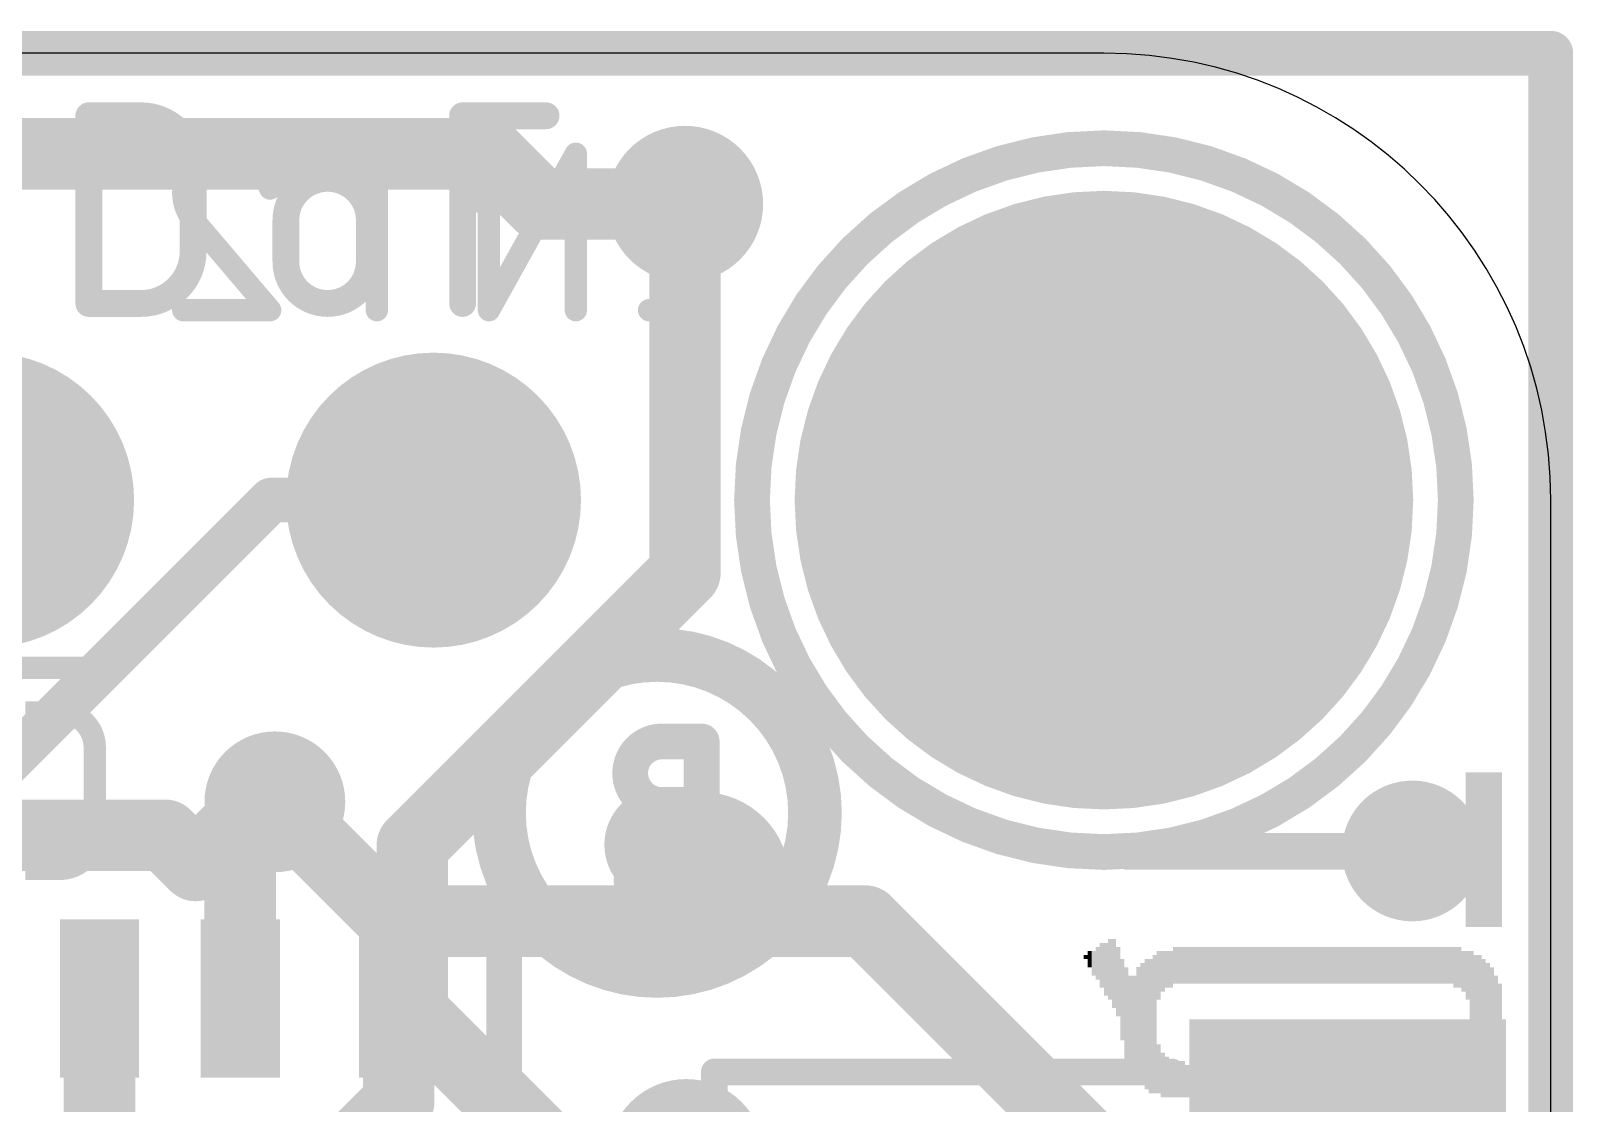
# Model space of a CAD drawing. Extents: x -0.1 to 25.5, y -0.1 to 17.9.
# Drawn here: x 16.76 to 25.53, y 11.81 to 17.91 of the extents above; entities that cross this region are included whole.
import ezdxf

# ---------------------------------------------------------------- set-up
doc = ezdxf.new("R2010")
doc.units = 0
for name, color, linetype in [('1', 12, 'CONTINUOUS'), ('16', 5, 'CONTINUOUS'), ('17', 110, 'CONTINUOUS'), ('18', 110, 'CONTINUOUS'), ('20', 31, 'CONTINUOUS'), ('21', 40, 'CONTINUOUS'), ('22', 6, 'CONTINUOUS')]:
    doc.layers.add(name, color=color, linetype=linetype)

# ---------------------------------------------------------------- blocks, each defined once
blk = doc.blocks.new('RECT')
blk.add_solid([(-0.5, -0.5), (0.5, -0.5), (-0.5, 0.5), (0.5, 0.5)])
blk = doc.blocks.new('PIE')
at = {"const_width": 0.5}
blk.add_lwpolyline([(0, -0.25, 1), (0, 0.25, 1), (0, -0.25)], format="xyb", dxfattribs=at)
blk = doc.blocks.new('ROUNDP')
at = {"const_width": 0.5}
blk.add_lwpolyline([(0, -0.25, 1), (0, 0.25, 1), (0, -0.25)], format="xyb", dxfattribs=at)
blk = doc.blocks.new('ROUNDV')
at = {"const_width": 0.5}
blk.add_lwpolyline([(0, -0.25, 1), (0, 0.25, 1), (0, -0.25)], format="xyb", dxfattribs=at)

msp = doc.modelspace()

# ---------------------------------------------------------------- linework, layer by layer
at = {"layer": '1'}
for points, const_width in [([(0, 17.78), (25.4, 17.78)], 0.254), ([(25.4, 17.78), (25.4, 0)], 0.254), ([(20.4788, 16.9228), (20.4788, 14.8273)], 0.4064), ([(20.4788, 14.8273), (18.9293, 13.2779)], 0.4064), ([(17.9514, 13.4176), (18.1038, 13.57)], 0.4064), ([(18.1038, 13.57), (18.1483, 13.5255)], 0.4064), ([(17.6974, 13.1636), (17.9514, 13.4176)], 0.4064), ([(17.9514, 12.407), (17.9514, 13.4176)], 0.4064), ([(17.526, 13.335), (16.4419, 13.335)], 0.4064), ([(17.6974, 13.1636), (17.526, 13.335)], 0.4064), ([(18.9293, 13.2779), (18.9293, 12.44)], 0.4064), ([(18.9293, 12.44), (18.8964, 12.407)], 0.4064), ([(17.1514, 12.407), (17.1514, 11.6776)], 0.4064), ([(18.8514, 12.407), (18.8964, 12.407)], 0.4064), ([(18.8514, 12.407), (19.7531, 11.5053)], 0.4064), ([(18.8514, 11.8191), (18.8514, 12.407)], 0.4064), ([(18.5703, 11.538), (18.8514, 11.8191)], 0.4064), ([(17.1514, 11.6776), (17.291, 11.538)], 0.4064)]:
    msp.add_lwpolyline(points, dxfattribs=dict(at, const_width=const_width))
for points, const_width in [([(25.4635, 17.78, 1), (25.3365, 17.78)], 0.127), ([(25.4, 17.7165, 1), (25.4, 17.8435)], 0.127), ([(20.5804, 16.9228, 1), (20.3772, 16.9228)], 0.2032), ([(20.5506, 14.7554, 1), (20.4069, 14.8991)], 0.2032), ([(20.3772, 14.8273, 1), (20.5804, 14.8273)], 0.2032), ([(18.1756, 13.6418, 1), (18.032, 13.4982)], 0.2032), ([(18.1756, 13.4982, 1), (18.032, 13.6418)], 0.2032), ([(18.0765, 13.4537, 1), (18.2201, 13.5973)], 0.2032), ([(18.053, 13.4176, 1), (17.8498, 13.4176)], 0.2032), ([(17.8796, 13.4894, 1), (18.0232, 13.3458)], 0.2032), ([(18.0232, 13.3458, 1), (17.8796, 13.4894)], 0.2032), ([(17.5978, 13.4068, 1), (17.4542, 13.2632)], 0.2032), ([(17.526, 13.2334, 1), (17.526, 13.4366)], 0.2032), ([(19.031, 13.2779, 1), (18.8277, 13.2779)], 0.2032), ([(18.8575, 13.3497, 1), (19.0012, 13.206)], 0.2032), ([(17.6256, 13.2354, 1), (17.7692, 13.0918)], 0.2032), ([(17.6256, 13.0918, 1), (17.7692, 13.2354)], 0.2032), ([(19.0012, 12.3681, 1), (18.8575, 12.5118)], 0.2032), ([(17.253, 12.407, 1), (17.0498, 12.407)], 0.2032), ([(18.8514, 12.5086, 1), (18.8514, 12.3054)], 0.2032), ([(18.953, 12.407, 1), (18.7498, 12.407)], 0.2032), ([(18.9232, 12.4788, 1), (18.7796, 12.3352)], 0.2032), ([(18.8245, 12.4788, 1), (18.9682, 12.3352)], 0.2032), ([(18.8277, 12.44, 1), (19.031, 12.44)], 0.2032), ([(18.8964, 12.3054, 1), (18.8964, 12.5086)], 0.2032), ([(17.8498, 12.407, 1), (18.053, 12.407)], 0.2032), ([(18.9232, 11.7473, 1), (18.7796, 11.891)], 0.2032), ([(17.2232, 11.7494, 1), (17.0796, 11.6058)], 0.2032), ([(18.7498, 11.8191, 1), (18.953, 11.8191)], 0.2032)]:
    msp.add_lwpolyline(points, format="xyb", dxfattribs=dict(at, const_width=const_width))
at = {"layer": '16'}
for points, const_width in [([(0, 17.78), (25.4, 17.78)], 0.254), ([(25.4, 17.78), (25.4, 0)], 0.254), ([(5.9817, 17.2085), (19.3675, 17.2085)], 0.4064), ([(19.6532, 16.9228), (19.3675, 17.2085)], 0.4064), ([(19.6532, 16.9228), (20.4788, 16.9228)], 0.4064), ([(15.1765, 12.2901), (18.1265, 15.24)], 0.254), ([(18.1265, 15.24), (19.05, 15.24)], 0.254), ([(18.8263, 12.8475), (18.1483, 13.5255)], 0.4064), ([(21.5046, 12.8475), (18.8263, 12.8475)], 0.4064), ([(23.9736, 10.3785), (21.5046, 12.8475)], 0.4064)]:
    msp.add_lwpolyline(points, dxfattribs=dict(at, const_width=const_width))
for points, const_width in [([(25.4635, 17.78, 1), (25.3365, 17.78)], 0.127), ([(25.4, 17.7165, 1), (25.4, 17.8435)], 0.127), ([(19.4393, 17.2803, 1), (19.2957, 17.1367)], 0.2032), ([(19.3675, 17.1069, 1), (19.3675, 17.3101)], 0.2032), ([(19.6532, 17.0244, 1), (19.6532, 16.8211)], 0.2032), ([(19.5814, 16.8509, 1), (19.7251, 16.9946)], 0.2032), ([(20.4788, 16.8211, 1), (20.4788, 17.0244)], 0.2032), ([(18.1265, 15.3035, 1), (18.1265, 15.1765)], 0.127), ([(18.1714, 15.1951, 1), (18.0815, 15.2849)], 0.127), ([(19.05, 15.1765, 1), (19.05, 15.3035)], 0.127), ([(18.2201, 13.5973, 1), (18.0765, 13.4537)], 0.2032), ([(18.8263, 12.9491, 1), (18.8263, 12.7459)], 0.2032), ([(18.7545, 12.7757, 1), (18.8981, 12.9193)], 0.2032), ([(21.5765, 12.9193, 1), (21.4328, 12.7757)], 0.2032), ([(21.5046, 12.7459, 1), (21.5046, 12.9491)], 0.2032)]:
    msp.add_lwpolyline(points, format="xyb", dxfattribs=dict(at, const_width=const_width))
at = {"layer": '20'}
for p, q in [((22.86, 17.78), (2.54, 17.78)), ((25.4, 2.54), (25.4, 15.24))]:
    msp.add_line(p, q, dxfattribs=at)
msp.add_arc((22.86, 15.24), 2.54, 0, 90, dxfattribs=at)
at = {"layer": '21'}
for points, const_width in [([(17.0909, 16.3576), (17.0909, 17.4244)], 0.1524), ([(17.0909, 17.4244), (17.3873, 17.4244)], 0.1524), ([(19.2151, 16.3576), (19.2151, 17.4244)], 0.1524), ([(19.2151, 17.4244), (19.6893, 17.4244)], 0.1524), ([(17.6836, 17.1281), (17.6836, 16.6539)], 0.1524), ([(19.2151, 16.9503), (19.6893, 16.9503)], 0.1524), ([(18.2109, 16.5947), (18.2109, 16.8317)], 0.1524), ([(18.685, 16.8317), (18.685, 16.5947)], 0.1524), ([(17.3873, 16.3576), (17.0909, 16.3576)], 0.1524), ([(19.4514, 12.957), (19.4514, 10.157)], 0.2032), ([(20.646, 10.79), (20.646, 11.99)], 0.1524), ([(20.646, 11.99), (23.246, 11.99)], 0.1524)]:
    msp.add_lwpolyline(points, dxfattribs=dict(at, const_width=const_width))
for points, const_width in [([(17.129, 17.4244, 1), (17.0528, 17.4244)], 0.0762), ([(17.0909, 17.4625, 1), (17.0909, 17.3863)], 0.0762), ([(17.6836, 17.1281, 0.4142), (17.3873, 17.4244)], 0.1524), ([(17.3873, 17.4625, 1), (17.3873, 17.3863)], 0.0762), ([(17.3873, 17.3863, 1), (17.3873, 17.4625)], 0.0762), ([(19.2532, 17.4244, 1), (19.177, 17.4244)], 0.0762), ([(19.2151, 17.4625, 1), (19.2151, 17.3863)], 0.0762), ([(19.6893, 17.3863, 1), (19.6893, 17.4625)], 0.0762), ([(22.86, 13.24, 1), (22.86, 17.24, 1), (22.86, 13.24)], 0.2032), ([(17.7217, 17.1281, 1), (17.6455, 17.1281)], 0.0762), ([(17.6455, 17.1281, 1), (17.7217, 17.1281)], 0.0762), ([(18.685, 16.8317, 1), (18.2109, 16.8317)], 0.1524), ([(19.2151, 16.9884, 1), (19.2151, 16.9122)], 0.0762), ([(19.6893, 16.9122, 1), (19.6893, 16.9884)], 0.0762), ([(18.249, 16.8317, 1), (18.1728, 16.8317)], 0.0762), ([(18.1728, 16.8317, 1), (18.249, 16.8317)], 0.0762), ([(18.7231, 16.8317, 1), (18.6469, 16.8317)], 0.0762), ([(18.6469, 16.8317, 1), (18.7231, 16.8317)], 0.0762), ([(17.3873, 16.3576, 0.4142), (17.6836, 16.6539)], 0.1524), ([(17.7217, 16.6539, 1), (17.6455, 16.6539)], 0.0762), ([(17.6455, 16.6539, 1), (17.7217, 16.6539)], 0.0762), ([(18.2109, 16.5947, 1), (18.685, 16.5947)], 0.1524), ([(18.249, 16.5947, 1), (18.1728, 16.5947)], 0.0762), ([(18.7231, 16.5947, 1), (18.6469, 16.5947)], 0.0762), ([(18.1728, 16.5947, 1), (18.249, 16.5947)], 0.0762), ([(18.6469, 16.5947, 1), (18.7231, 16.5947)], 0.0762), ([(17.0909, 16.3957, 1), (17.0909, 16.3195)], 0.0762), ([(17.0528, 16.3576, 1), (17.129, 16.3576)], 0.0762), ([(17.3873, 16.3957, 1), (17.3873, 16.3195)], 0.0762), ([(17.3873, 16.3195, 1), (17.3873, 16.3957)], 0.0762), ([(19.177, 16.3576, 1), (19.2532, 16.3576)], 0.0762), ([(19.5022, 12.957, 1), (19.4006, 12.957)], 0.1016), ([(20.6841, 11.99, 1), (20.6079, 11.99)], 0.0762), ([(20.646, 12.0281, 1), (20.646, 11.9519)], 0.0762), ([(23.246, 11.9519, 1), (23.246, 12.0281)], 0.0762)]:
    msp.add_lwpolyline(points, format="xyb", dxfattribs=dict(at, const_width=const_width))
at = {"layer": '22'}
for points, const_width in [([(17.8497, 17.2085, 0.4142), (17.6275, 16.9863)], 0.127), ([(18.1214, 17.0109, 0.3252), (17.8497, 17.2085)], 0.127), ([(17.8497, 17.2402, 1), (17.8497, 17.1768)], 0.0635), ([(17.8497, 17.1768, 1), (17.8497, 17.2402)], 0.0635), ([(18.4809, 17.2402, 1), (18.4809, 17.1768)], 0.0635), ([(18.7596, 17.2085, 1), (18.6961, 17.2085)], 0.0635), ([(18.9748, 17.1768, 1), (18.9748, 17.2402)], 0.0635), ([(19.3966, 17.2085, 1), (19.3331, 17.2085)], 0.0635), ([(19.8905, 17.2085, 1), (19.827, 17.2085)], 0.0635), ([(19.8865, 17.1931, 1), (19.831, 17.2239)], 0.0635), ([(20.275, 17.2402, 1), (20.275, 17.1768)], 0.0635), ([(20.4055, 17.2085, 1), (20.342, 17.2085)], 0.0635), ([(20.4725, 17.1768, 1), (20.4725, 17.2402)], 0.0635), ([(17.6275, 16.9863, 0.2053), (17.7016, 16.8134)], 0.127), ([(17.6592, 16.9862, 1), (17.5957, 16.9863)], 0.0635), ([(17.5957, 16.9863, 1), (17.6592, 16.9863)], 0.0635), ([(18.0911, 17.0012, 1), (18.1516, 17.0207)], 0.0635), ([(17.7257, 16.834, 1), (17.6774, 16.7928)], 0.0635), ([(17.6797, 16.7904, 1), (17.7234, 16.8364)], 0.0635), ([(17.6275, 16.3513, 1), (17.6275, 16.2878)], 0.0635), ([(18.0972, 16.2989, 1), (18.1455, 16.3401)], 0.0635), ([(18.1214, 16.2878, 1), (18.1214, 16.3513)], 0.0635), ([(18.6961, 16.3195, 1), (18.7596, 16.3195)], 0.0635), ([(19.3371, 16.3349, 1), (19.3926, 16.3041)], 0.0635), ([(19.3331, 16.3195, 1), (19.3966, 16.3195)], 0.0635), ([(19.827, 16.3195, 1), (19.8905, 16.3195)], 0.0635), ([(20.275, 16.3513, 1), (20.275, 16.2878)], 0.0635), ([(20.342, 16.3195, 1), (20.4055, 16.3195)], 0.0635), ([(20.4725, 16.2878, 1), (20.4725, 16.3513)], 0.0635), ([(20.32, 12.564, 1), (20.32, 14.36, 1), (20.32, 12.564)], 0.3048), ([(17.1879, 14.2558, 1), (17.1879, 14.3193)], 0.0635), ([(16.9269, 14.0653, 1), (16.9268, 14.0018)], 0.0635), ([(17.1244, 13.8359, 0.4142), (16.9269, 14.0335)], 0.127), ([(16.9269, 14.0017, 1), (16.9269, 14.0653)], 0.0635), ([(20.3482, 13.8684, 1), (20.3482, 13.5072)], 0.2032), ([(20.3482, 13.9192, 1), (20.3482, 13.8176)], 0.1016), ([(20.3482, 13.8176, 1), (20.3482, 13.9192)], 0.1016), ([(20.6248, 13.8684, 1), (20.5232, 13.8684)], 0.1016), ([(20.574, 13.8176, 1), (20.574, 13.9192)], 0.1016), ([(17.1562, 13.8359, 1), (17.0927, 13.8359)], 0.0635), ([(17.0927, 13.8359, 1), (17.1562, 13.8359)], 0.0635), ([(20.3482, 13.5072, 1), (20.3482, 13.0556)], 0.2032), ([(20.3482, 13.558, 1), (20.3482, 13.4564)], 0.1016), ([(20.3482, 13.4564, 1), (20.3482, 13.558)], 0.1016), ([(20.3482, 13.4564, 1), (20.3482, 13.558)], 0.1016), ([(20.574, 13.4564, 1), (20.574, 13.558)], 0.1016), ([(16.9269, 13.1445, 0.4142), (17.1244, 13.3421)], 0.127), ([(17.1561, 13.3421, 1), (17.0927, 13.3421)], 0.0635), ([(17.0927, 13.3421, 1), (17.1562, 13.3421)], 0.0635), ([(16.9268, 13.1763, 1), (16.9269, 13.1128)], 0.0635), ([(16.9269, 13.1128, 1), (16.9269, 13.1763)], 0.0635), ([(20.3482, 13.1064, 1), (20.3482, 13.0048)], 0.1016), ([(20.3482, 13.0048, 1), (20.3482, 13.1064)], 0.1016), ([(20.574, 13.0048, 1), (20.574, 13.1064)], 0.1016), ([(20.5232, 13.0556, 1), (20.6248, 13.0556)], 0.1016)]:
    msp.add_lwpolyline(points, format="xyb", dxfattribs=dict(at, const_width=const_width))
for points, const_width in [([(18.9748, 17.2085), (18.4809, 17.2085)], 0.127), ([(18.7278, 16.3195), (18.7278, 17.2085)], 0.127), ([(19.8587, 17.2085), (19.3648, 16.3195)], 0.127), ([(19.3648, 16.3195), (19.3648, 17.2085)], 0.127), ([(19.8587, 16.3195), (19.8587, 17.2085)], 0.127), ([(20.4725, 17.2085), (20.275, 17.2085)], 0.127), ([(20.3738, 17.2085), (20.3738, 16.3195)], 0.127), ([(17.7016, 16.8134), (18.1214, 16.3195)], 0.127), ([(18.1214, 16.3195), (17.6275, 16.3195)], 0.127), ([(20.4725, 16.3195), (20.275, 16.3195)], 0.127), ([(17.1879, 14.2875), (15.8321, 14.2875)], 0.127), ([(16.9269, 14.0335), (16.7293, 14.0335)], 0.127), ([(20.574, 13.8684), (20.3482, 13.8684)], 0.2032), ([(20.574, 13.0556), (20.574, 13.8684)], 0.2032), ([(17.1244, 13.3421), (17.1244, 13.8359)], 0.127), ([(20.574, 13.5072), (20.3482, 13.5072)], 0.2032), ([(16.7293, 13.1445), (16.9269, 13.1445)], 0.127), ([(20.3482, 13.0556), (20.574, 13.0556)], 0.2032)]:
    msp.add_lwpolyline(points, dxfattribs=dict(at, const_width=const_width))

# ---------------------------------------------------------------- block references
at = {"layer": '1'}
msp.add_blockref('PIE', (20.574, 13.081), dxfattribs=at)
at = {"layer": '1', "rotation": 180}
for p, xscale, yscale in [((17.1514, 12.407), 0.45, 0.9), ((17.9514, 12.407), 0.45, 0.9), ((18.8514, 12.407), 0.45, 0.9), ((24.246, 11.69), 1.8, 1.2)]:
    msp.add_blockref('RECT', p, dxfattribs=dict(at, xscale=xscale, yscale=yscale))
at = {"layer": '17', "xscale": 3.516, "yscale": 3.516}
msp.add_blockref('ROUNDP', (22.86, 15.24), dxfattribs=at)
msp.add_blockref('ROUNDP', (22.86, 15.24), dxfattribs=at)
at = {"layer": '17', "xscale": 1.6764, "yscale": 1.6764, "rotation": 90}
for p in [(16.51, 15.24), (16.51, 15.24), (19.05, 15.24), (19.05, 15.24)]:
    msp.add_blockref('ROUNDP', p, dxfattribs=at)
at = {"layer": '18'}
for p, xscale, yscale in [((20.4788, 16.9228), 0.889, 0.889), ((20.4788, 16.9228), 0.889, 0.889), ((18.1483, 13.5255), 0.8001, 0.8001), ((18.1483, 13.5255), 0.8001, 0.8001), ((24.6126, 13.2461), 0.8001, 0.8001), ((24.6126, 13.2461), 0.8001, 0.8001), ((20.486, 11.5053), 0.889, 0.889), ((20.486, 11.5053), 0.889, 0.889)]:
    msp.add_blockref('ROUNDV', p, dxfattribs=dict(at, xscale=xscale, yscale=yscale))
at = {"layer": '22', "rotation": 90}
for p, xscale, yscale in [((24.9267, 13.2537), 0.8788, 0.0231), ((24.9498, 13.2537), 0.8788, 0.0231), ((24.9729, 13.2537), 0.8788, 0.0231), ((24.996, 13.2537), 0.8788, 0.0231), ((25.019, 13.2537), 0.8788, 0.0229), ((25.042, 13.2537), 0.8788, 0.0231), ((25.0651, 13.2537), 0.8788, 0.0231), ((25.0882, 13.2537), 0.8788, 0.0231), ((25.1113, 13.2537), 0.8788, 0.0231), ((22.987, 13.2436), 0.2083, 0.0229), ((23.01, 13.2436), 0.2083, 0.0231), ((23.0331, 13.2436), 0.2083, 0.0231), ((23.0562, 13.2436), 0.2083, 0.0231), ((23.0793, 13.2436), 0.2083, 0.0231), ((23.1024, 13.2436), 0.2083, 0.0231), ((23.1256, 13.2436), 0.2083, 0.0231), ((23.1487, 13.2436), 0.2083, 0.0231), ((23.1718, 13.2436), 0.2083, 0.0231), ((23.1949, 13.2436), 0.2083, 0.0231), ((23.218, 13.2436), 0.2083, 0.0231), ((23.241, 13.2436), 0.2083, 0.0229), ((23.264, 13.2436), 0.2083, 0.0231), ((23.2871, 13.2436), 0.2083, 0.0231), ((23.3102, 13.2436), 0.2083, 0.0231), ((23.3333, 13.2436), 0.2083, 0.0231), ((23.3564, 13.2436), 0.2083, 0.0231), ((23.3796, 13.2436), 0.2083, 0.0231), ((23.4027, 13.2436), 0.2083, 0.0231), ((23.4258, 13.2436), 0.2083, 0.0231), ((23.4489, 13.2436), 0.2083, 0.0231), ((23.472, 13.2436), 0.2083, 0.0231), ((23.495, 13.2436), 0.2083, 0.0229), ((23.518, 13.2436), 0.2083, 0.0231), ((23.5411, 13.2436), 0.2083, 0.0231), ((23.5642, 13.2436), 0.2083, 0.0231), ((23.5873, 13.2436), 0.2083, 0.0231), ((23.6104, 13.2436), 0.2083, 0.0231), ((23.6336, 13.2436), 0.2083, 0.0231), ((23.6567, 13.2436), 0.2083, 0.0231), ((23.6798, 13.2436), 0.2083, 0.0231), ((23.7029, 13.2436), 0.2083, 0.0231), ((23.726, 13.2436), 0.2083, 0.0231), ((23.749, 13.2436), 0.2083, 0.0229), ((23.772, 13.2436), 0.2083, 0.0231), ((23.7951, 13.2436), 0.2083, 0.0231), ((23.8182, 13.2436), 0.2083, 0.0231), ((23.8413, 13.2436), 0.2083, 0.0231), ((23.8644, 13.2436), 0.2083, 0.0231), ((23.8876, 13.2436), 0.2083, 0.0231), ((23.9107, 13.2436), 0.2083, 0.0231), ((23.9338, 13.2436), 0.2083, 0.0231), ((23.9569, 13.2436), 0.2083, 0.0231), ((23.98, 13.2436), 0.2083, 0.0231), ((24.003, 13.2436), 0.2083, 0.0229), ((24.026, 13.2436), 0.2083, 0.0231), ((24.0491, 13.2436), 0.2083, 0.0231), ((24.0722, 13.2436), 0.2083, 0.0231), ((24.0953, 13.2436), 0.2083, 0.0231), ((24.1184, 13.2436), 0.2083, 0.0231), ((24.1416, 13.2436), 0.2083, 0.0231), ((24.1647, 13.2436), 0.2083, 0.0231), ((24.1878, 13.2436), 0.2083, 0.0231), ((24.2109, 13.2436), 0.2083, 0.0231), ((24.234, 13.2436), 0.2083, 0.0231), ((24.257, 13.2436), 0.2083, 0.0229), ((24.28, 13.2436), 0.2083, 0.0231), ((24.3031, 13.2436), 0.2083, 0.0231), ((24.3262, 13.2436), 0.2083, 0.0231), ((24.3493, 13.2436), 0.2083, 0.0231), ((24.3724, 13.2436), 0.2083, 0.0231), ((24.3956, 13.2436), 0.2083, 0.0231), ((24.4187, 13.2436), 0.2083, 0.0231), ((24.4418, 13.2436), 0.2083, 0.0231), ((24.4649, 13.2436), 0.2083, 0.0231), ((24.488, 13.2436), 0.2083, 0.0231), ((24.511, 13.2436), 0.2083, 0.0229), ((24.534, 13.2436), 0.2083, 0.0231), ((24.5571, 13.2436), 0.2083, 0.0231), ((24.5802, 13.2436), 0.2083, 0.0231), ((24.6033, 13.2436), 0.2083, 0.0231), ((24.6264, 13.2436), 0.2083, 0.0231), ((24.6496, 13.2436), 0.2083, 0.0231), ((24.6727, 13.2436), 0.2083, 0.0231), ((24.6958, 13.2436), 0.2083, 0.0231), ((24.7189, 13.2436), 0.2083, 0.0231), ((24.742, 13.2436), 0.2083, 0.0231), ((24.765, 13.2436), 0.2083, 0.0229), ((24.788, 13.2436), 0.2083, 0.0231), ((24.8111, 13.2436), 0.2083, 0.0231), ((24.8342, 13.2436), 0.2083, 0.0231), ((24.8573, 13.2436), 0.2083, 0.0231), ((24.8804, 13.2436), 0.2083, 0.0231), ((24.9036, 13.2436), 0.2083, 0.0231), ((22.8484, 12.5959), 0.254, 0.0231), ((22.8716, 12.573), 0.2997, 0.0231), ((22.8947, 12.573), 0.3454, 0.0231), ((22.9178, 12.5501), 0.3912, 0.0231), ((22.756, 12.6429), 0.0229, 0.0231), ((22.7791, 12.6314), 0.0914, 0.0231), ((22.8022, 12.6073), 0.1397, 0.0231), ((22.8253, 12.6073), 0.1854, 0.0231), ((22.9409, 12.5031), 0.3937, 0.0231), ((22.964, 12.4003), 0.4623, 0.0231), ((23.1024, 12.2619), 0.7391, 0.0231), ((23.1256, 12.2504), 0.762, 0.0231), ((23.1487, 12.2619), 0.7849, 0.0231), ((23.1718, 12.5387), 0.2769, 0.0231), ((23.1949, 12.5616), 0.2311, 0.0231), ((23.218, 12.573), 0.2083, 0.0231), ((23.241, 12.573), 0.2083, 0.0229), ((23.264, 12.5959), 0.2083, 0.0231), ((23.2871, 12.5959), 0.2083, 0.0231), ((23.3102, 12.5959), 0.2083, 0.0231), ((23.3333, 12.5959), 0.2083, 0.0231), ((23.3564, 12.5959), 0.2083, 0.0231), ((23.3796, 12.5959), 0.2083, 0.0231), ((23.4027, 12.5959), 0.2083, 0.0231), ((23.4258, 12.5959), 0.2083, 0.0231), ((23.4489, 12.5959), 0.2083, 0.0231), ((23.472, 12.5959), 0.2083, 0.0231), ((23.495, 12.5959), 0.2083, 0.0229), ((23.518, 12.5959), 0.2083, 0.0231), ((23.5411, 12.5959), 0.2083, 0.0231), ((23.5642, 12.5959), 0.2083, 0.0231), ((23.5873, 12.5959), 0.2083, 0.0231), ((23.6104, 12.5959), 0.2083, 0.0231), ((23.6336, 12.5959), 0.2083, 0.0231), ((23.6567, 12.5959), 0.2083, 0.0231), ((23.6798, 12.5959), 0.2083, 0.0231), ((23.7029, 12.5959), 0.2083, 0.0231), ((23.726, 12.5959), 0.2083, 0.0231), ((23.749, 12.5959), 0.2083, 0.0229), ((23.772, 12.5959), 0.2083, 0.0231), ((23.7951, 12.5959), 0.2083, 0.0231), ((23.8182, 12.5959), 0.2083, 0.0231), ((23.8413, 12.5959), 0.2083, 0.0231), ((23.8644, 12.5959), 0.2083, 0.0231), ((23.8876, 12.5959), 0.2083, 0.0231), ((23.9107, 12.5959), 0.2083, 0.0231), ((23.9338, 12.5959), 0.2083, 0.0231), ((23.9569, 12.5959), 0.2083, 0.0231), ((23.98, 12.5959), 0.2083, 0.0231), ((24.003, 12.5959), 0.2083, 0.0229), ((24.026, 12.5959), 0.2083, 0.0231), ((24.0491, 12.5959), 0.2083, 0.0231), ((24.0722, 12.5959), 0.2083, 0.0231), ((24.0953, 12.5959), 0.2083, 0.0231), ((24.1184, 12.5959), 0.2083, 0.0231), ((24.1416, 12.5959), 0.2083, 0.0231), ((24.1647, 12.5959), 0.2083, 0.0231), ((24.1878, 12.5959), 0.2083, 0.0231), ((24.2109, 12.5959), 0.2083, 0.0231), ((24.234, 12.5959), 0.2083, 0.0231), ((24.257, 12.5959), 0.2083, 0.0229), ((24.28, 12.5959), 0.2083, 0.0231), ((24.3031, 12.5959), 0.2083, 0.0231), ((24.3262, 12.5959), 0.2083, 0.0231), ((24.3493, 12.5959), 0.2083, 0.0231), ((24.3724, 12.5959), 0.2083, 0.0231), ((24.3956, 12.5959), 0.2083, 0.0231), ((24.4187, 12.5959), 0.2083, 0.0231), ((24.4418, 12.5959), 0.2083, 0.0231), ((24.4649, 12.5959), 0.2083, 0.0231), ((24.488, 12.5959), 0.2083, 0.0231), ((24.511, 12.5959), 0.2083, 0.0229), ((24.534, 12.5959), 0.2083, 0.0231), ((24.5571, 12.5959), 0.2083, 0.0231), ((24.5802, 12.5959), 0.2083, 0.0231), ((24.6033, 12.5959), 0.2083, 0.0231), ((24.6264, 12.5959), 0.2083, 0.0231), ((24.6496, 12.5959), 0.2083, 0.0231), ((24.6727, 12.5959), 0.2083, 0.0231), ((24.6958, 12.5959), 0.2083, 0.0231), ((24.7189, 12.5959), 0.2083, 0.0231), ((24.742, 12.5959), 0.2083, 0.0231), ((24.765, 12.5959), 0.2083, 0.0229), ((24.788, 12.5959), 0.2083, 0.0231), ((24.8111, 12.5959), 0.2083, 0.0231), ((24.8342, 12.5959), 0.2083, 0.0231), ((24.8573, 12.5844), 0.2311, 0.0231), ((24.8804, 12.5844), 0.2311, 0.0231), ((24.9036, 12.5616), 0.2311, 0.0231), ((24.9267, 12.5387), 0.2769, 0.0231), ((24.9498, 12.2733), 0.8077, 0.0231), ((24.9729, 12.2733), 0.762, 0.0231), ((24.996, 12.2733), 0.762, 0.0231), ((25.019, 12.2733), 0.7163, 0.0229), ((22.987, 12.319), 0.5334, 0.0229), ((23.01, 12.2606), 0.5537, 0.0231), ((23.0331, 12.2492), 0.5766, 0.0231), ((23.0562, 12.2619), 0.6477, 0.0231), ((23.0793, 12.2619), 0.6934, 0.0231), ((25.042, 12.2733), 0.6706, 0.0231), ((25.0651, 12.2733), 0.6248, 0.0231), ((25.0882, 12.2606), 0.5537, 0.0231), ((25.1113, 12.272), 0.4394, 0.0231), ((23.1718, 12.0079), 0.2769, 0.0231), ((23.1949, 11.9736), 0.254, 0.0231), ((24.9036, 11.9736), 0.254, 0.0231), ((24.9267, 12.0079), 0.2769, 0.0231), ((23.218, 11.9621), 0.2311, 0.0231), ((23.241, 11.9494), 0.2057, 0.0229), ((23.264, 11.9494), 0.2057, 0.0231), ((23.2871, 11.9494), 0.2057, 0.0231), ((23.3102, 11.9494), 0.2057, 0.0231), ((23.3333, 11.938), 0.1829, 0.0231), ((23.3564, 11.938), 0.1829, 0.0231), ((23.3796, 11.938), 0.1829, 0.0231), ((23.4027, 11.938), 0.1829, 0.0231), ((23.4258, 11.938), 0.1829, 0.0231), ((23.4489, 11.938), 0.1829, 0.0231), ((23.472, 11.938), 0.1829, 0.0231), ((23.495, 11.938), 0.1829, 0.0229), ((23.518, 11.938), 0.1829, 0.0231), ((23.5411, 11.938), 0.1829, 0.0231), ((23.5642, 11.938), 0.1829, 0.0231), ((23.5873, 11.938), 0.1829, 0.0231), ((23.6104, 11.938), 0.1829, 0.0231), ((23.6336, 11.938), 0.1829, 0.0231), ((23.6567, 11.938), 0.1829, 0.0231), ((23.6798, 11.938), 0.1829, 0.0231), ((23.7029, 11.938), 0.1829, 0.0231), ((23.726, 11.938), 0.1829, 0.0231), ((23.749, 11.938), 0.1829, 0.0229), ((23.772, 11.938), 0.1829, 0.0231), ((23.7951, 11.938), 0.1829, 0.0231), ((23.8182, 11.938), 0.1829, 0.0231), ((23.8413, 11.938), 0.1829, 0.0231), ((23.8644, 11.938), 0.1829, 0.0231), ((23.8876, 11.938), 0.1829, 0.0231), ((23.9107, 11.938), 0.1829, 0.0231), ((23.9338, 11.938), 0.1829, 0.0231), ((23.9569, 11.938), 0.1829, 0.0231), ((23.98, 11.938), 0.1829, 0.0231), ((24.003, 11.938), 0.1829, 0.0229), ((24.026, 11.938), 0.1829, 0.0231), ((24.0491, 11.938), 0.1829, 0.0231), ((24.0722, 11.938), 0.1829, 0.0231), ((24.0953, 11.938), 0.1829, 0.0231), ((24.1184, 11.938), 0.1829, 0.0231), ((24.1416, 11.938), 0.1829, 0.0231), ((24.1647, 11.938), 0.1829, 0.0231), ((24.1878, 11.938), 0.1829, 0.0231), ((24.2109, 11.938), 0.1829, 0.0231), ((24.234, 11.938), 0.1829, 0.0231), ((24.257, 11.938), 0.1829, 0.0229), ((24.28, 11.938), 0.1829, 0.0231), ((24.3031, 11.938), 0.1829, 0.0231), ((24.3262, 11.938), 0.1829, 0.0231), ((24.3493, 11.938), 0.1829, 0.0231), ((24.3724, 11.938), 0.1829, 0.0231), ((24.3956, 11.938), 0.1829, 0.0231), ((24.4187, 11.938), 0.1829, 0.0231), ((24.4418, 11.938), 0.1829, 0.0231), ((24.4649, 11.938), 0.1829, 0.0231), ((24.488, 11.938), 0.1829, 0.0231), ((24.511, 11.938), 0.1829, 0.0229), ((24.534, 11.938), 0.1829, 0.0231), ((24.5571, 11.938), 0.1829, 0.0231), ((24.5802, 11.938), 0.1829, 0.0231), ((24.6033, 11.938), 0.1829, 0.0231), ((24.6264, 11.938), 0.1829, 0.0231), ((24.6496, 11.938), 0.1829, 0.0231), ((24.6727, 11.938), 0.1829, 0.0231), ((24.6958, 11.938), 0.1829, 0.0231), ((24.7189, 11.938), 0.1829, 0.0231), ((24.742, 11.938), 0.1829, 0.0231), ((24.765, 11.9494), 0.2057, 0.0229), ((24.788, 11.9494), 0.2057, 0.0231), ((24.8111, 11.9494), 0.2057, 0.0231), ((24.8342, 11.9494), 0.2057, 0.0231), ((24.8573, 11.9494), 0.2057, 0.0231), ((24.8804, 11.9621), 0.2311, 0.0231)]:
    msp.add_blockref('RECT', p, dxfattribs=dict(at, xscale=xscale, yscale=yscale))

doc.saveas('drawing.dxf')
